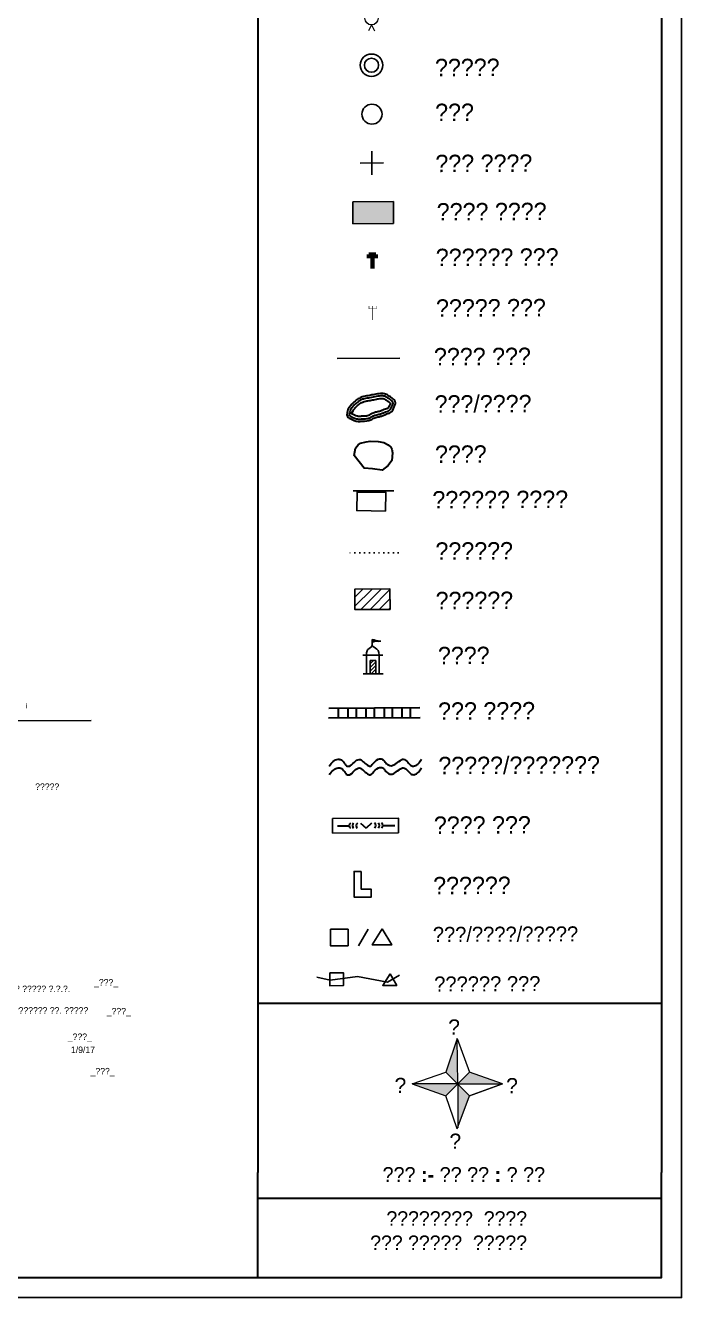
# Model space of a CAD drawing. Header units: millimetres. Extents: x -8 to 13596, y -8 to 3042.
# Drawn here: x 478.3 to 732.4, y -7.8 to 484.5 of the extents above; entities that cross this region are included whole.
import ezdxf

# ---------------------------------------------------------------- set-up
doc = ezdxf.new("R2010")
doc.units = ezdxf.units.MM
doc.header["$MEASUREMENT"] = 0
for name, pattern in [('ACAD_ISO02W100', [15, 12, -3]), ('ACAD_ISO03W100', [30, 12, -18]), ('DASHED', [0.75, 0.5, -0.25]), ('DOT', [0.25, 0, -0.25])]:
    doc.linetypes.add(name, pattern=pattern)
for name, color, linetype in [('Image', 7, 'Continuous'), ('Legend', 250, 'Continuous'), ('Poly_Builtup', 3, 'Continuous'), ('Sym_ElectricPole', 250, 'Continuous'), ('Sym_Gaonthan', 7, 'Continuous'), ('Sym_Hatch', 1, 'Continuous'), ('Sym_Machine_Station_Point', 7, 'Continuous'), ('Sym_Seemachinh', 250, 'Continuous'), ('Sym_Shivchinh', 250, 'Continuous'), ('Sym_Stone', 250, 'Continuous'), ('Sym_Temple', 1, 'Continuous'), ('Text_Traverse_Stone', 5, 'Continuous')]:
    doc.layers.add(name, color=color, linetype=linetype)
for name, color, linetype, lineweight in [('Sym_Direction', 1, 'Continuous', 0), ('Sym_Other', 56, 'Continuous', 30), ('Sym_Scale', 1, 'Continuous', 0), ('Sym_Title', 1, 'ACAD_ISO02W100', 25), ('Text_Map_Out', 250, 'Continuous', 0)]:
    doc.layers.add(name, color=color, linetype=linetype, lineweight=lineweight)
doc.layers.add('Sym_Well', color=5, linetype='Continuous', lineweight=25, true_color=0x0000ff)
doc.layers.add('Village_Devide_Line', color=7, linetype='Continuous', true_color=0x000000)
doc.styles.add('Fence', font='txt.shx')
doc.styles.add('MtXpl_Mangal', font='')
doc.styles.add('Roman', font='Sakal_Marathi_N_Ship.TTF')
doc.styles.get("Standard").update_dxf_attribs({"font": 'arial.ttf'})
doc.styles.add('Text Map', font='')
doc.styles.get('MtXpl_Mangal').set_extended_font_data('Mangal')
doc.styles.get('Text Map').set_extended_font_data('Sakal Marathi')
doc.linetypes.add('FENCE', pattern='A,2,-0.252673,["X",Fence,S=0.75,R=0,X=0,Y=-0.373672],-0.747327', length=3)
picture_1 = doc.add_image_def('image1.jpg', size_in_pixel=(8950, 12638))

# ---------------------------------------------------------------- blocks, each defined once
blk = doc.blocks.new('north')
at = {"layer": 'Sym_Direction'}
for points in [[(-0.07, 7.54), (-1.97, 1.97), (0, 0)], [(-7.57, 0.04), (-1.97, -1.97), (0, 0)], [(7.32, 0), (7.43, 0.04), (1.97, 1.97), (0, 0)], [(0, -7.27), (1.97, -1.97), (0, 0)]]:
    blk.add_hatch(color=256, dxfattribs=at).paths.add_polyline_path(points)
for p, q in [((-1.97, 1.97), (1.97, -1.97)), ((-1.97, -1.97), (1.97, 1.97))]:
    blk.add_line(p, q, dxfattribs=at)
for points in [[(-0.07, 7.54), (-1.97, 1.97)], [(-0.07, 7.54), (1.97, 1.97)], [(0, 0), (-0.07, 7.54)], [(-7.57, 0.04), (-1.97, 1.97)], [(-7.57, 0.04), (-1.97, -1.97)], [(0, 0), (-7.57, 0.04)], [(0, 0), (7.32, 0)], [(0, 0), (0, -7.27)], [(1.97, -1.97), (7.43, 0.04), (1.97, 1.97)], [(7.43, 0.04), (1.97, -1.97)], [(-0.07, -7.46), (-1.97, -1.97)], [(-0.07, -7.46), (1.97, -1.97)]]:
    blk.add_lwpolyline(points, dxfattribs=at)
for s, p in [('उ', (-1.58, 8.19)), ('प', (-10.48, -1.49)), ('पू', (8.03, -1.53)), ('द', (-1.38, -10.73))]:
    blk.add_text(s, height=2.5, dxfattribs=at).set_placement(p)
blk = doc.blocks.new('Sym_Tower')
at = {"layer": 'Legend'}
blk.add_lwpolyline([(0, 5.7), (9.87, 5.7), (9.87, 0), (0, 0)], close=True, dxfattribs=at)
blk = doc.blocks.new('Electric_Pole')
at = {"layer": 'Sym_ElectricPole'}
for points, const_width in [([(-0.72, 2.17), (-0.72, 2.68)], 0.1), ([(-0.74, 2.17), (-0.74, 2.68)], 0.064), ([(0, 2.17), (0, 2.68)], 0.1), ([(0, 2.17), (0, 2.68)], 0.064), ([(0.72, 2.19), (0.72, 2.71)], 0.1), ([(-0.77, 2.17), (0.77, 2.17)], 0.1), ([(0, 2.17), (0, 0)], 0.1)]:
    blk.add_lwpolyline(points, dxfattribs=dict(at, const_width=const_width))
blk = doc.blocks.new('Telephone_Pole')
at = {"color": 7, "lineweight": 60}
for p, q in [((-0.67, 2.64), (0.67, 2.64)), ((0, 2.64), (0, 0))]:
    blk.add_line(p, q, dxfattribs=at)
for points in [[(-0.67, 2.64), (-0.67, 1.99)], [(0.67, 2.64), (0.67, 1.98)]]:
    blk.add_lwpolyline(points, dxfattribs=at)
blk = doc.blocks.new('Building')
at = {"layer": 'Sym_Hatch', "linetype": 'ACAD_ISO03W100'}
h = blk.add_hatch(dxfattribs=at)
h.set_pattern_fill('ANSI31', color=256, scale=15)
h.set_pattern_definition([(45, (-864.1964, -983.6117), (-1.3258252, 1.3258252), [])])
h.paths.add_polyline_path([(5.1, -2.63), (5.1, 3.25), (-4.98, 3.25), (-4.98, -2.63)])
at = {"layer": 'Poly_Builtup', "lineweight": 25, "ltscale": 5}
blk.add_lwpolyline([(5.1, -2.63), (5.1, 3.25), (-4.98, 3.25), (-4.98, -2.63)], close=True, dxfattribs=at)
blk = doc.blocks.new('EkmotechiVahivat')
at = {"color": 5, "lineweight": 20}
for q in [(-0.45, -1.71), (0.44, -1.71)]:
    blk.add_line((0, -0.82), q, dxfattribs=at)
blk.add_circle((0, 0.18), 1, dxfattribs=at)
blk = doc.blocks.new('Sym_stone')
at = {"layer": 'Sym_Stone'}
blk.add_circle((0, 0), 0.604, dxfattribs=at)
blk = doc.blocks.new('COMPOUND')
at = {"layer": 'Sym_Shivchinh'}
for points in [[(0.195, 0), (-0.195, 0)], [(0, -0.195), (0, 0.195)]]:
    blk.add_lwpolyline(points, dxfattribs=at)
blk = doc.blocks.new('STONESQUAREFILLED')
at = {"layer": 'Sym_Seemachinh'}
blk.add_hatch(color=256, dxfattribs=at).paths.add_polyline_path([(0.382, -0.207), (0.382, 0.207), (-0.382, 0.207), (-0.382, -0.207)])
for p, q in [((-0.382, 0.207), (0.382, 0.207)), ((-0.382, -0.207), (-0.382, 0.207)), ((0.382, 0.207), (0.382, -0.207)), ((0.382, -0.207), (-0.382, -0.207))]:
    blk.add_line(p, q, dxfattribs=at)
blk = doc.blocks.new('Sym_Temple')
at = {"layer": 'Sym_Temple'}
blk.add_hatch(color=256, dxfattribs=at).paths.add_polyline_path([(1.65, 4.56), (1.91, 4.6), (2.19, 4.57), (2.54, 4.59), (1.82, 4.68), (1.59, 4.81), (1.31, 4.85), (1.31, 4.44), (1.36, 4.44)])
for p, q in [((0.65, 3.37), (0.92, 3.64)), ((0.92, 3.64), (1.16, 3.78)), ((1.16, 3.78), (1.3, 3.99)), ((1.3, 3.99), (1.31, 4.85)), ((1.3, 3.99), (1.47, 3.84)), ((1.31, 4.85), (1.59, 4.81)), ((1.36, 4.44), (1.31, 4.44)), ((1.65, 4.56), (1.36, 4.44)), ((1.47, 3.84), (1.79, 3.6)), ((1.59, 4.81), (1.82, 4.68)), ((1.91, 4.6), (1.65, 4.56)), ((1.79, 3.6), (1.98, 3.49)), ((1.82, 4.68), (2.54, 4.59)), ((2.19, 4.57), (1.91, 4.6)), ((2.54, 4.59), (2.19, 4.57)), ((0, 2.62), (2.82, 2.62)), ((0.49, 2.95), (0.65, 3.37)), ((0.49, 2.62), (0.49, 2.95)), ((0.49, 0), (0.49, 2.62)), ((1.02, 1.4), (1.48, 1.86)), ((1.02, 0), (1.02, 1.86)), ((1.02, 1.86), (1.82, 1.86)), ((1.82, 1.86), (1.82, 0)), ((1.98, 3.49), (2.13, 3.28)), ((2.13, 3.28), (2.24, 3.01)), ((2.24, 3.01), (2.27, 2.62)), ((2.27, 0), (2.27, 2.62)), ((0, 0), (2.85, 0)), ((1.02, 0.89), (1.82, 1.69)), ((1.02, 0.38), (1.82, 1.18)), ((1.15, 0), (1.82, 0.67)), ((1.66, 0), (1.82, 0.16))]:
    blk.add_line(p, q, dxfattribs=at)
blk = doc.blocks.new('Pahadbhalla')
at = {"layer": 'Sym_Other'}
for points in [[(-5.93, 0.49), (-3.47, 0.49)], [(-1.12, 1.05), (0, 0)], [(1.12, 1.05), (0, 0)], [(3.47, 0.49), (5.93, 0.49)]]:
    blk.add_lwpolyline(points, dxfattribs=at)
for centre, start, end in [((-2.75, 0.52), 131.8701, 226.2798), ((-2.09, 0.52), 131.8701, 226.2798), ((-1.31, 0.52), 131.8701, 226.2798), ((1.31, 0.52), 313.7202, 48.1299), ((2.09, 0.52), 313.7202, 48.1299), ((2.75, 0.52), 313.7202, 48.1299)]:
    blk.add_arc(centre, 0.715, start, end, dxfattribs=at)
blk = doc.blocks.new('Gaothan')
at = {"layer": 'Sym_Gaonthan'}
blk.add_lwpolyline([(0, 3.93), (-2.04, 3.93), (-2.04, -1.81), (2.93, -1.81), (2.93, 0), (0, 0)], close=True, dxfattribs=at)
blk = doc.blocks.new('WELL PAKKA1')
for radius in [0.862, 0.546]:
    blk.add_circle((0, 0), radius)
blk = doc.blocks.new('MSPT')
at = {"layer": 'Sym_Machine_Station_Point'}
blk.add_lwpolyline([(217.83, 514.68), (221.31, 508.8), (214.21, 508.75), (217.83, 514.68)], dxfattribs=at)
blk = doc.blocks.new('legend')
at = {"layer": 'Legend', "color": 0, "linetype": 'FENCE', "lineweight": -3}
blk.add_line((2542.46, 1978.89), (2525.26, 1978.82), dxfattribs=at)
at = {"layer": 'Legend', "ltscale": 0.2}
blk.add_line((2540.77, 1942.51), (2529.61, 1942.53), dxfattribs=at)
at = {"layer": 'Legend', "color": 5, "lineweight": 30}
blk.add_lwpolyline([(2529.96, 1952.19), (2530.28, 1954.21), (2531.05, 1955.18), (2531.68, 1955.62), (2533.18, 1955.94), (2534.27, 1956.17), (2536.52, 1956.06), (2538.09, 1955.79), (2539.23, 1955.13), (2540.01, 1954.5), (2540.24, 1953.96), (2540.47, 1952.96), (2540.26, 1950.88), (2539.23, 1949.48), (2537.57, 1948.22), (2534.92, 1948.52), (2532.65, 1948.78), (2529.96, 1952.19)], dxfattribs=at)
at = {"layer": 'Legend', "ltscale": 0.2, "flags": 128}
blk.add_lwpolyline([(2538.54, 1936.92), (2538.6, 1942.17), (2530.73, 1942.19), (2530.65, 1937.1)], close=True, dxfattribs=at)
at = {"layer": 'Legend', "linetype": 'DOT', "ltscale": 5, "flags": 128}
blk.add_lwpolyline([(2542.02, 1925.56), (2527.69, 1925.5)], dxfattribs=at)
at = {"layer": 'Legend', "lineweight": 30}
for points in [[(2522.87, 1880.27), (2547.99, 1880.38)], [(2522.96, 1882.97), (2547.94, 1883.08)], [(2525.55, 1882.98), (2525.56, 1880.28)], [(2528.2, 1883), (2528.21, 1880.29)], [(2530.45, 1883.01), (2530.47, 1880.3)], [(2533.13, 1883.02), (2533.14, 1880.31)], [(2535.4, 1883.03), (2535.41, 1880.32)], [(2538.11, 1883.04), (2538.12, 1880.33)], [(2540.37, 1883.05), (2540.38, 1880.34)], [(2543, 1883.06), (2543.01, 1880.35)], [(2545.32, 1883.07), (2545.33, 1880.36)]]:
    blk.add_lwpolyline(points, dxfattribs=at)
at = {"layer": 'Legend'}
blk.add_lwpolyline([(2523.96, 1852.71), (2542.07, 1852.79), (2542.08, 1848.76), (2523.98, 1848.68)], close=True, dxfattribs=at)
at = {"layer": 'Legend', "linetype": 'ByBlock'}
for points in [[(2533.77, 1822.36), (2531.14, 1817.79)], [(2519.71, 1809.18), (2523.32, 1808.34), (2530.83, 1809.36), (2539.11, 1807.84), (2542.36, 1809.74)]]:
    blk.add_lwpolyline(points, dxfattribs=at)
at = {"layer": 'Legend', "color": 1, "lineweight": 30}
blk.add_spline([(2528.32, 1965.01), (2529.64, 1966.66), (2530.81, 1967.58), (2531.78, 1968.14), (2533.28, 1968.53), (2534.14, 1968.68), (2535.46, 1968.93), (2537.14, 1969.2), (2538.56, 1969.06), (2539.53, 1968.5), (2540.45, 1967.86), (2541.16, 1966.98), (2541.22, 1966.39), (2540.93, 1965.56), (2539.88, 1964), (2538.58, 1963.49), (2537.61, 1963.1), (2536.76, 1962.86), (2535.55, 1962.56), (2534.49, 1961.97), (2532.19, 1961.61), (2531.01, 1961.57), (2528.83, 1962.33), (2527.97, 1963.12), (2527.97, 1963.71), (2528.32, 1965.01)], degree=3, dxfattribs=at)
for points, knots in [([(2528.9, 1964.72), (2529.02, 1964.9), (2529.15, 1965.07), (2529.53, 1965.59), (2529.78, 1965.9), (2530.33, 1966.44), (2530.65, 1966.69), (2531.15, 1967.03), (2531.3, 1967.13), (2531.58, 1967.32), (2531.72, 1967.4), (2531.98, 1967.53), (2532.11, 1967.59), (2532.38, 1967.68), (2532.52, 1967.72), (2532.89, 1967.81), (2533.13, 1967.85), (2533.97, 1968), (2534.56, 1968.1), (2535.44, 1968.27), (2535.72, 1968.32), (2536.26, 1968.43), (2536.52, 1968.48), (2537.01, 1968.54), (2537.24, 1968.57), (2537.69, 1968.58), (2537.9, 1968.56), (2538.17, 1968.51), (2538.25, 1968.48), (2538.48, 1968.4), (2538.64, 1968.32), (2538.93, 1968.13), (2539.06, 1968.04), (2539.32, 1967.87), (2539.45, 1967.79), (2539.72, 1967.61), (2539.85, 1967.51), (2540.12, 1967.3), (2540.24, 1967.19), (2540.44, 1966.99), (2540.5, 1966.89), (2540.56, 1966.76), (2540.57, 1966.72), (2540.59, 1966.63), (2540.59, 1966.58), (2540.59, 1966.46), (2540.58, 1966.39), (2540.52, 1966.22), (2540.48, 1966.12), (2540.37, 1965.88), (2540.31, 1965.75), (2540.19, 1965.5), (2540.13, 1965.37), (2539.95, 1965.03), (2539.83, 1964.84), (2539.58, 1964.56), (2539.48, 1964.49), (2539.1, 1964.32), (2538.85, 1964.25), (2538.44, 1964.12), (2538.31, 1964.07), (2538.07, 1963.98), (2537.96, 1963.93), (2537.7, 1963.83), (2537.56, 1963.77), (2537.27, 1963.66), (2537.11, 1963.61), (2536.77, 1963.52), (2536.59, 1963.48), (2536.21, 1963.41), (2536, 1963.37), (2535.66, 1963.28), (2535.53, 1963.24), (2535.3, 1963.15), (2535.19, 1963.11), (2535.01, 1963.01), (2534.92, 1962.96), (2534.68, 1962.82), (2534.54, 1962.73), (2534.28, 1962.58), (2534.17, 1962.53), (2533.93, 1962.44), (2533.8, 1962.4), (2533.29, 1962.3), (2532.86, 1962.28), (2532.23, 1962.25), (2532.05, 1962.24), (2531.73, 1962.22), (2531.58, 1962.21), (2531.3, 1962.2), (2531.18, 1962.2), (2530.71, 1962.24), (2530.37, 1962.32), (2529.86, 1962.53), (2529.72, 1962.59), (2529.46, 1962.72), (2529.35, 1962.78), (2529.13, 1962.9), (2529.01, 1962.96), (2528.83, 1963.07), (2528.75, 1963.13), (2528.65, 1963.21), (2528.62, 1963.24), (2528.6, 1963.28), (2528.59, 1963.29), (2528.59, 1963.3), (2528.59, 1963.3), (2528.58, 1963.32), (2528.58, 1963.34), (2528.58, 1963.42), (2528.59, 1963.49), (2528.61, 1963.67), (2528.63, 1963.77), (2528.67, 1963.95), (2528.69, 1964.04), (2528.77, 1964.31), (2528.83, 1964.49), (2528.89, 1964.7), (2528.89, 1964.71), (2528.9, 1964.72)], [0.138494, 0.138494, 0.138494, 0.138494, 1.122029, 1.122029, 3.089099, 3.089099, 5.05617, 5.05617, 5.867497, 5.867497, 6.678825, 6.678825, 7.437581, 7.437581, 8.196337, 8.196337, 9.324307, 9.324307, 12.009846, 12.009846, 13.251637, 13.251637, 14.493428, 14.493428, 15.626949, 15.626949, 16.76047, 16.76047, 17.272277, 17.272277, 18.295893, 18.295893, 18.987949, 18.987949, 19.680005, 19.680005, 20.484589, 20.484589, 21.336818, 21.336818, 22.189048, 22.189048, 22.588635, 22.588635, 22.988222, 22.988222, 23.606813, 23.606813, 24.225404, 24.225404, 24.835891, 24.835891, 25.446377, 25.446377, 26.667349, 26.667349, 27.888322, 27.888322, 29.109294, 29.109294, 29.629545, 29.629545, 30.149797, 30.149797, 30.86004, 30.86004, 31.731807, 31.731807, 32.603574, 32.603574, 33.475341, 33.475341, 33.976243, 33.976243, 34.357082, 34.357082, 34.737922, 34.737922, 35.4996, 35.4996, 36.261278, 36.261278, 37.022957, 37.022957, 39.0369, 39.0369, 39.747833, 39.747833, 40.458767, 40.458767, 41.124534, 41.124534, 43.08303, 43.08303, 43.852019, 43.852019, 44.409487, 44.409487, 44.948237, 44.948237, 45.486987, 45.486987, 45.883963, 45.883963, 46.198084, 46.198084, 46.434967, 46.434967, 46.67185, 46.67185, 47.135235, 47.135235, 47.59862, 47.59862, 48.062004, 48.062004, 48.988774, 48.988774, 49.036543, 49.036543, 49.036543, 49.036543]), ([(2529.16, 1963.72), (2529.62, 1964.5), (2529.73, 1964.66), (2530.06, 1965.1), (2530.27, 1965.37), (2530.6, 1965.7), (2530.73, 1965.82), (2531.01, 1966.05), (2531.16, 1966.16), (2531.5, 1966.4), (2531.68, 1966.53), (2532, 1966.73), (2532.15, 1966.81), (2532.34, 1966.9), (2532.41, 1966.93), (2532.58, 1966.99), (2532.67, 1967.01), (2532.96, 1967.09), (2533.19, 1967.13), (2533.62, 1967.21), (2533.81, 1967.24), (2534.2, 1967.31), (2534.39, 1967.34), (2534.84, 1967.42), (2535.09, 1967.47), (2535.58, 1967.56), (2535.81, 1967.61), (2536.24, 1967.69), (2536.44, 1967.73), (2536.83, 1967.8), (2537.02, 1967.82), (2537.38, 1967.85), (2537.54, 1967.86), (2537.78, 1967.84), (2537.87, 1967.83), (2537.99, 1967.81), (2538.02, 1967.8), (2538.09, 1967.78), (2538.12, 1967.77), (2538.2, 1967.73), (2538.24, 1967.71), (2538.37, 1967.64), (2538.45, 1967.58), (2538.62, 1967.48), (2538.69, 1967.43), (2538.85, 1967.32), (2538.92, 1967.27), (2539.07, 1967.17), (2539.14, 1967.13), (2539.31, 1967.01), (2539.41, 1966.94), (2539.6, 1966.79), (2539.69, 1966.72), (2539.81, 1966.6), (2539.85, 1966.56), (2539.87, 1966.54)], [0.196315, 0.196315, 0.196315, 0.196315, 1.088745, 1.088745, 2.873605, 2.873605, 3.880999, 3.880999, 4.888392, 4.888392, 5.895785, 5.895785, 6.903179, 6.903179, 7.479607, 7.479607, 8.056036, 8.056036, 9.208892, 9.208892, 10.077654, 10.077654, 10.946415, 10.946415, 12.103611, 12.103611, 13.095519, 13.095519, 14.087428, 14.087428, 15.079336, 15.079336, 16.071245, 16.071245, 16.752043, 16.752043, 17.154743, 17.154743, 17.557442, 17.557442, 17.960141, 17.960141, 18.540281, 18.540281, 18.945215, 18.945215, 19.35015, 19.35015, 19.755084, 19.755084, 20.403162, 20.403162, 21.100389, 21.100389, 21.717012, 21.717012, 21.717012, 21.717012]), ([(2539.87, 1966.54), (2539.87, 1966.52), (2539.86, 1966.51), (2539.84, 1966.46), (2539.83, 1966.42), (2539.78, 1966.31), (2539.74, 1966.22), (2539.66, 1966.05), (2539.63, 1965.99), (2539.57, 1965.87), (2539.55, 1965.82), (2539.47, 1965.66), (2539.42, 1965.56), (2539.33, 1965.4), (2539.28, 1965.33), (2539.2, 1965.22), (2539.17, 1965.18), (2539.13, 1965.14), (2539.12, 1965.13), (2539.1, 1965.12), (2539.11, 1965.12), (2539.08, 1965.1), (2539.06, 1965.09), (2539.02, 1965.07), (2538.98, 1965.06), (2538.91, 1965.03), (2538.86, 1965.01), (2538.65, 1964.94), (2538.43, 1964.88), (2538.04, 1964.74), (2537.92, 1964.7), (2537.71, 1964.61), (2537.61, 1964.57), (2537.4, 1964.48), (2537.31, 1964.44), (2537.13, 1964.37), (2537.05, 1964.35), (2536.86, 1964.29), (2536.75, 1964.26), (2536.54, 1964.21), (2536.42, 1964.18), (2536.15, 1964.13), (2535.99, 1964.1), (2535.68, 1964.03), (2535.53, 1964), (2535.22, 1963.9), (2535.05, 1963.83), (2534.74, 1963.69), (2534.6, 1963.61), (2534.39, 1963.48), (2534.3, 1963.43), (2534.15, 1963.33), (2534.08, 1963.29), (2533.96, 1963.22), (2533.91, 1963.2), (2533.82, 1963.16), (2533.77, 1963.14), (2533.66, 1963.11), (2533.59, 1963.09), (2533.38, 1963.05), (2533.21, 1963.03), (2532.83, 1963), (2532.62, 1962.99), (2532.28, 1962.97), (2532.17, 1962.97), (2531.96, 1962.96), (2531.85, 1962.95), (2531.56, 1962.93), (2531.4, 1962.92), (2531.16, 1962.92), (2531.07, 1962.93), (2530.9, 1962.95), (2530.81, 1962.97), (2530.5, 1963.05), (2530.26, 1963.13), (2529.9, 1963.3), (2529.79, 1963.36), (2529.57, 1963.47), (2529.45, 1963.54), (2529.3, 1963.63), (2529.26, 1963.65), (2529.2, 1963.69), (2529.18, 1963.71), (2529.16, 1963.72), (2529.16, 1963.72), (2529.16, 1963.72)], [23.483894, 23.483894, 23.483894, 23.483894, 23.762876, 23.762876, 24.041859, 24.041859, 24.550065, 24.550065, 24.835934, 24.835934, 25.121803, 25.121803, 25.69354, 25.69354, 26.265278, 26.265278, 26.837015, 26.837015, 27.125236, 27.125236, 27.434968, 27.434968, 27.7447, 27.7447, 28.054432, 28.054432, 28.364165, 28.364165, 29.332583, 29.332583, 29.786429, 29.786429, 30.240275, 30.240275, 30.780062, 30.780062, 31.319849, 31.319849, 31.945858, 31.945858, 32.571866, 32.571866, 33.22868, 33.22868, 33.727931, 33.727931, 34.227182, 34.227182, 34.726433, 34.726433, 35.141645, 35.141645, 35.556858, 35.556858, 36.047926, 36.047926, 36.538993, 36.538993, 37.030061, 37.030061, 38.012196, 38.012196, 38.994331, 38.994331, 39.44001, 39.44001, 39.885689, 39.885689, 40.777047, 40.777047, 41.433156, 41.433156, 42.089265, 42.089265, 43.632836, 43.632836, 44.227702, 44.227702, 44.822567, 44.822567, 45.135541, 45.135541, 45.397019, 45.397019, 45.58172, 45.58172, 45.58172, 45.58172])]:
    blk.add_open_spline(points, degree=3, knots=knots, dxfattribs=at)
at = {"layer": 'Legend', "lineweight": 30}
for points in [[(2523.07, 1867.06), (2524.2, 1868.33), (2525.54, 1868.93), (2526.42, 1868.76), (2527.44, 1867.54), (2528, 1867.04), (2528.81, 1867.14), (2530.29, 1868.43), (2531.63, 1868.85), (2532.39, 1868.26), (2533.56, 1867.34), (2534.28, 1867.02), (2534.88, 1867.45), (2536.54, 1868.93), (2537.71, 1868.91), (2538.39, 1868.16), (2539.31, 1867.36), (2540.05, 1867.15), (2541.05, 1867.53), (2542.59, 1868.63), (2543.36, 1868.96), (2544.04, 1868.64), (2545.14, 1867.57), (2545.71, 1867.12), (2546.74, 1867.18), (2547.59, 1867.81), (2548.4, 1868.96)], [(2523.11, 1864.7), (2524.23, 1865.98), (2525.57, 1866.58), (2526.45, 1866.4), (2527.48, 1865.19), (2528.03, 1864.69), (2528.84, 1864.78), (2530.32, 1866.08), (2531.67, 1866.5), (2532.42, 1865.91), (2533.59, 1864.98), (2534.31, 1864.66), (2534.92, 1865.1), (2536.58, 1866.57), (2537.74, 1866.56), (2538.43, 1865.81), (2539.34, 1865.01), (2540.08, 1864.8), (2541.09, 1865.18), (2542.62, 1866.28), (2543.39, 1866.6), (2544.07, 1866.28), (2545.17, 1865.21), (2545.75, 1864.77), (2546.77, 1864.83), (2547.63, 1865.46), (2548.43, 1866.61)]]:
    blk.add_spline(points, degree=3, dxfattribs=at)
at = {"layer": 'Legend'}
for name, p, xscale, yscale, zscale, rotation in [('EkmotechiVahivat', (2534.67, 2071.77), 1.813823634078509, 1.813823634078508, 1.813823634078508, 0.2474502870416024), ('COMPOUND', (2534.78, 2032.4), 16.4767793942293, 16.4767793942293, 16.4767793942293, 0.247450287041602), ('STONESQUAREFILLED', (2535.12, 2018.79), 14.61134969006419, 14.61134969006419, 14.61134969006419, 180.304964282146), ('Telephone_Pole', (2534.96, 2003.51), 1.430535491412673, 1.430535491412673, 1.430535491412673, 0.2474502870416022), ('Electric_Pole', (2535.02, 1989.33), 1.430535491412673, 1.430535491412673, 1.430535491412673, 0.2474502870416022), ('Building', (2534.89, 1912.5), 0.9536903276084485, 0.9536903276084485, 0.9536903276084485, 0.2474502870416023), ('Sym_Temple', (2532.35, 1892.34), 1.945558021374037, 1.945558021374038, 1.945558021374038, 0.2474502870416024), ('Pahadbhalla', (2533.18, 1850.05), 1.326971078913402, 1.326971078913403, 1.326971078913403, 0.3734981020902065)]:
    blk.add_blockref(name, p, dxfattribs=dict(at, xscale=xscale, yscale=yscale, zscale=zscale, rotation=rotation))
at = {"layer": 'Legend', "lineweight": 30, "xscale": 4.553778158474447, "yscale": 4.553778158474448, "zscale": 4.553778158474448, "rotation": 0.2474502870416022}
blk.add_blockref('Sym_stone', (2534.81, 2045.8), dxfattribs=at)
at = {"layer": 'Sym_Gaonthan', "xscale": 0.9331876699423923, "yscale": 1.231807724323972, "zscale": 0.9331876699423926, "rotation": 0.2474502870416023}
blk.add_blockref('Gaothan', (2531.82, 1833.33), dxfattribs=at)
at = {"layer": 'Sym_Machine_Station_Point'}
for name, p, xscale, yscale, zscale, rotation in [('Sym_Tower', (2523.47, 1817.76), 0.4856890269837861, 0.7996436711647585, 0.5440031313035628, 0.2474502870415883), ('MSPT', (2370.43, 1435.94), 0.7535650023719647, 0.753565002371962, 0.753565002371962, 359.5454447044343), ('Sym_Tower', (2523.24, 1806.84), 0.3776378063773426, 0.6217469720028603, 0.4229787739774098, 0.2474502870415881), ('MSPT', (2419.64, 1532.49), 0.5412931707178921, 0.5412931707178911, 0.5412931707178913, 359.5454447044343)]:
    blk.add_blockref(name, p, dxfattribs=dict(at, xscale=xscale, yscale=yscale, zscale=zscale, rotation=rotation))
at = {"layer": 'Sym_Well', "xscale": 3.558755941675857, "yscale": 3.558755941675854, "zscale": 3.558755941675854, "rotation": 0.7639877269032067}
blk.add_blockref('WELL PAKKA1', (2534.68, 2059.22), dxfattribs=at)
at = {"layer": 'Legend', "color": 7, "style": 'MtXpl_Mangal'}
for s, height, p in [('विहिर', 4.768, (2552.11, 2056.19)), ('दगड', 4.768, (2552.16, 2043.9)), ('शिव चिन्ह', 4.768, (2552.22, 2029.89)), ('सिमा चिन्ह', 4.768, (2552.59, 2016.64)), ('टेलीफोन खांब', 4.7684, (2552.33, 2004.13)), ('विजेचा खांब', 4.7684, (2552.39, 1990.26)), ('तारेचे कुंपण', 4.7684, (2551.82, 1976.91)), ('कंटुर/डोंगर', 4.7685, (2552, 1963.95)), ('तलाव', 4.768, (2552.11, 1950.18)), ('संपादित क्षेत्र', 4.7686, (2551.4, 1937.68)), ('पायवाट', 4.768, (2552.24, 1923.63)), ('बांधकाम', 4.768, (2552.27, 1910.05)), ('चांद/मुनोरे/चौगडा  ', 4.1252, (2551.51, 1818.83)), ('गावाची हद्द ', 4.1252, (2551.89, 1805.24))]:
    blk.add_text(s, height=height, rotation=0.2475, dxfattribs=at).set_placement(p)
at = {"layer": 'Legend', "color": 7, "lineweight": 30, "style": 'MtXpl_Mangal'}
for s, height, p in [('मंदिर', 4.768, (2552.91, 1894.97)), ('रेल्वे मार्ग', 4.7684, (2552.97, 1879.75)), ('कालवा/पाटचारी', 4.7684, (2553.04, 1864.82)), ('झुडपी जंगल ', 4.7684, (2551.8, 1848.47)), ('गावठाण ', 4.768, (2551.61, 1831.9))]:
    blk.add_text(s, height=height, rotation=0.2475, dxfattribs=at).set_placement(p)
blk = doc.blocks.new('vgs')
at = {"layer": 'Sym_Title', "char_height": 2.5, "width": 56.6078, "attachment_point": 1}
for s, insert in [('{\\fSakal Marathi|b0|i0|c0|p34;_स्वा_ }', (504.91, 115.47)), ('{\\fSakal Marathi|b0|i0|c0|p34;_स्वा_ }', (509.82, 104.3)), ('{\\fSakal Marathi|b0|i0|c0|p34;_स्वा_ }', (494.74, 94.4)), ('{\\fSakal Marathi|b0|i0|c0|p34;1/9/17}', (495.96, 89.36)), ('{\\fSakal Marathi|b0|i0|c0|p34;_स्वा_ }', (503.56, 81.08))]:
    blk.add_mtext(s, dxfattribs=dict(at, insert=insert))
at = {"layer": 'Sym_Title', "linetype": 'DASHED', "insert": (441.56, 112.93), "char_height": 2.5, "width": 85.3389, "attachment_point": 1, "style": 'Text Map'}
blk.add_mtext('द.  श्याही करणार : - सरजू प्रसाद अ.रे.ई.\\P\\Pजांच^Iअ.रे.ई.^I        : -  रामचन्द्र टी. पारधी\\P\\P\\pi-7.5,l9.32454,t9.32454;"^I अ.से.सु.        : -\\P\\pi0,l0,tz;\\P\\pi-7.5,l9.32454,t9.32454;"^I अ.से.आ.       : -', dxfattribs=at)

msp = doc.modelspace()

# ---------------------------------------------------------------- linework, layer by layer
at = {"layer": 'Legend'}
msp.add_lwpolyline([(-7.78, 810.3), (732.41, 810.3), (732.41, -7.78), (-7.78, -7.78)], close=True, dxfattribs=at)
at = {"layer": 'Legend', "lineweight": 30}
for points in [[(593.47, 802.52), (0, 802.52), (0, 0), (593.47, 0)], [(568.33, 669.9), (568.33, 157.43)], [(724.62, 669.9), (724.62, 157.43)], [(568.33, 157.43), (568.33, 87.52)], [(724.62, 157.43), (724.62, 87.52)], [(724.62, 105.98), (568.33, 105.98)], [(568.33, 87.52), (568.33, 40.56)], [(724.62, 87.52), (724.62, 40.56)], [(568.33, 0), (568.33, 40.56)], [(593.47, 0), (724.62, 0), (724.62, 40.56)], [(724.62, 30.59), (568.33, 30.59)]]:
    msp.add_lwpolyline(points, dxfattribs=at)
at = {"layer": 'Village_Devide_Line'}
msp.add_lwpolyline([(474, 215.46), (503.82, 215.48)], dxfattribs=at)

# ---------------------------------------------------------------- block references
at = {"layer": 'Legend', "color": 1, "lineweight": 30, "xscale": 1.411453009209869, "yscale": 1.411453009209869, "zscale": 1.411453009209869}
msp.add_blockref('legend', (-2965.25, -2437.38), dxfattribs=at)
at = {"layer": 'Sym_Direction', "xscale": 2.335415682509165, "yscale": 2.335415682509165, "zscale": 2.335415682509165}
msp.add_blockref('north', (645.73, 74.88), dxfattribs=at)
at = {"layer": 'Sym_Title', "color": 0}
msp.add_blockref('vgs', (0, 0), dxfattribs=at)

# ---------------------------------------------------------------- texts
at = {"layer": 'Sym_Scale', "insert": (648.09, 39.83), "char_height": 5.719, "width": 106.1372, "attachment_point": 5, "line_spacing_factor": 3}
msp.add_mtext('{\\fSakal Marathi|b1|i0|c0|p2;स्केल :- १६ इंच : १ मैल }', dxfattribs=at)
at = {"layer": 'Sym_Title', "lineweight": 25, "insert": (611.84, 25.62), "char_height": 5.6318, "width": 67.5643, "attachment_point": 1}
msp.add_mtext('{\\fSakal Marathi|b1|i0|c0|p2;   महाराष्ट्र  शासन \\Pभूमि अभिलेख  विभाग  }', dxfattribs=at)
at = {"layer": 'Text_Map_Out', "style": 'Text Map'}
msp.add_text('कवडसी', height=2.5, dxfattribs=at).set_placement((482.1, 188.67))
at = {"layer": 'Text_Traverse_Stone', "style": 'Roman'}
msp.add_text('i', height=2, dxfattribs=at).set_placement((478.3, 220.2))

# ---------------------------------------------------------------- pictures from other files: only their frames are drawn
at = {"layer": 'Image'}
image = msp.add_image(picture_1, insert=(0, 0), size_in_units=(568.33, 802.51), dxfattribs=at)
image.dxf.flags = 7

doc.saveas('drawing.dxf')
